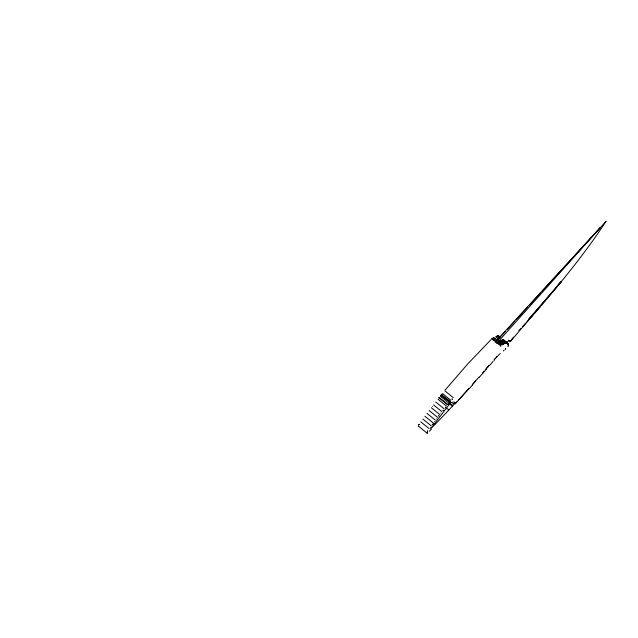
<?xml version="1.0" encoding="UTF-8"?>
<svg xmlns="http://www.w3.org/2000/svg" width="638" height="638" viewBox="0 0 638 638"><rect width="100%" height="100%" fill="white"/><g stroke="black" fill="none" stroke-linecap="round" stroke-linejoin="round"><path stroke-width="0.96" d="M418.672 426.351L418.584 425.705L418.695 426.351L426.902 432.987L427.58 432.955L426.902 432.987M502.632 344.823L499.06 341.641L497.209 342.885M504.825 343.667L504.483 343.252M508.183 343.954L503.956 340.134L501.819 340.253M505.719 343.427L502.273 340.118M500.806 346.051C501.883 345.086 491.946 339.568 500.678 345.525M508.263 344.727L508.382 344.991M506.428 343.419L506.524 342.821M503.047 339.99C504.036 339.735 511.237 347.239 506.859 343.236M508.398 345.126L508.366 344.568M507.17 343.404L503.541 340.022M500.647 345.636L500.766 346.195M494.099 360.143L494.984 358.859M493.764 337.981C490.024 336.362 503.853 344.871 493.828 337.933M495.806 341.601C488.118 334.113 495.096 343.898 497.042 340.748M430.387 427.412L430.475 427.396M432.221 424.374L432.716 424.637L432.5 424.126M491.762 338.993C493.126 338.411 491.236 339.312 492.042 338.778M513.55 337.111L510.233 341.633L508.733 340.429M434.47 421.718L434.566 421.71M436.631 418.831L436.918 418.991M438.888 415.609L439.072 416.159L438.577 415.896M432.46 406.366L432.548 406.374M440.882 413.153L440.97 413.153M443.027 410.266L443.45 410.497L443.003 410.178M445.579 407.682L445.468 407.06L445.675 407.682M438.673 397.96L439.064 397.514M439.119 398.04L447.669 404.675M441.161 394.882L441.113 395.576L441.743 394.794L450.564 401.613L449.638 401.868M439.359 397.745L439.367 397.506M447.661 404.436L439.423 397.554M440.946 395.177L441.4 395.225M441.137 395.321L450.077 402.235L441.041 395.241M441.751 394.236L441.895 394.611L441.711 394.212M452.015 398.973L452.422 399.34L452.047 398.933M507.912 346.115L508.199 346.394L508.143 345.724M445.212 389.954L467.861 363.827L490.901 339.743M499.993 337.725C496.659 335.636 496.683 335.253 500.2 337.693M496.364 336.401L496.954 336.274M540.45 306.423L510.233 341.633L509.044 340.78L506.253 342.072M489.657 365.367L493.094 361.395M488.732 365.837L485.877 369.139L489.362 365.215M482.519 373.134L484.226 371.156M486.244 369.33L479.401 377.194M475.605 380.91L472.24 384.826L479.034 377.01M469.145 388.805L472.559 384.953M542.388 290.968L600.127 227.774L495.391 341.888L496.89 343.092L606.1 221.187A132.257 24.427 -51.1 0 1 573.02 266.987A214.232 39.572 -51.1 0 1 534.548 313.194M493.94 360.071L494.267 360.079M500.128 337.717L497.608 336.027L498.27 335.987L497.52 336.003M518.901 330.636L520.791 328.554M522.674 326.473L523.934 325.085A214.232 39.572 -51.1 0 0 525.696 323.131M458.57 400.074L468.818 388.678L455.157 403.814M455.101 403.766L456.8 401.892M505.463 331.385L496.5 341.123M507.481 329.184L514.866 321.097M516.206 319.63L527.618 307.133M529.636 304.932L540.378 293.177M446.991 404.683L450.117 403.296L430.578 428.856L436.097 423.321A167.579 30.951 -51.1 0 0 448.275 410.625L455.42 402.889A44.245 8.174 -51.1 0 0 450.117 403.296L449.088 403.726L449.503 404.053M498.438 336.33L499.323 336.346M557.628 285.577L560.962 282.004L528.423 319.654L560.962 282.004L558.242 284.891M494.921 358.811L497.146 356.618L496.069 357.719M497.082 356.578L500.216 353.516M429.334 431.24L431.352 429.238M498.964 336.553L499.65 336.697M493.397 337.853L493.094 338.044M497.784 342.478C498.98 340.134 504.578 340.006 504.475 340.572M495.391 341.888L497.975 340.158M496.89 343.092L498.238 342.151M499.171 341.553L501.364 340.421M493.995 337.829L497.512 340.453L497.951 340.198M502.385 344.376L498.868 341.753L501.915 344.672L498.541 341.96L502.066 344.576M500.328 340.899L503.749 344.297L503.589 343.691M497.935 335.979L498.764 336.146M499.889 341.139L503.557 343.699M493.27 337.941L493.637 337.901M504.73 343.14C497.441 337.669 503.43 341.051 505.639 342.837M499.841 341.178L503.119 343.93M502.72 340.038L506.476 342.758M504.299 343.34L501.085 340.548M498.685 336.162L500.104 337.207M450.946 404.548L455.42 402.889M496.731 336.298L496.468 336.298M499.275 336.928L499.817 337.016M499.083 337.925L497.281 336.226M503.422 340.014L508.095 343.643M498.31 336.011L499.937 337.167M507.657 343.156L507.665 343.635L507.513 342.957M499.41 336.505L498.972 336.449L499.522 336.521M495.598 336.752L498.43 339.001M504.148 350.118L503.278 350.94M429.135 428.624L420.785 421.885M431.24 425.857L422.827 419.07M444.822 390.831L453.235 397.61M433.314 423.026L424.9 416.239M435.427 420.187L427.013 413.4M442.525 393.614L450.883 400.345M437.564 417.348L429.151 410.561M440.395 396.23L448.753 402.969M508.63 340.086L510.129 341.29M499.02 336.162L500.678 337.43M502.864 340.014L506.349 342.726M497.313 336.226L499.339 337.861M497.177 336.258L499.203 337.893M502.05 340.19L505.424 342.901M500.017 341.075L503.422 343.77M450.149 404.38L452.39 406.191M446.345 405.959L438.043 399.268M446.592 408.208L448.841 410.019M444.096 408.783L435.746 402.052M441.879 411.614L433.577 404.931M439.678 414.453L431.376 407.77M433.266 423.457L434.765 424.661M533.368 314.534A214.232 39.572 -51.1 0 1 526.876 321.823M418.68 424.565L419.214 424.334L418.68 424.565M503.414 344.289L503.414 344.289M505.711 348.938L505.256 349.026L505.711 348.938M427.612 431.623L427.452 430.969L427.612 431.623"/></g></svg>
